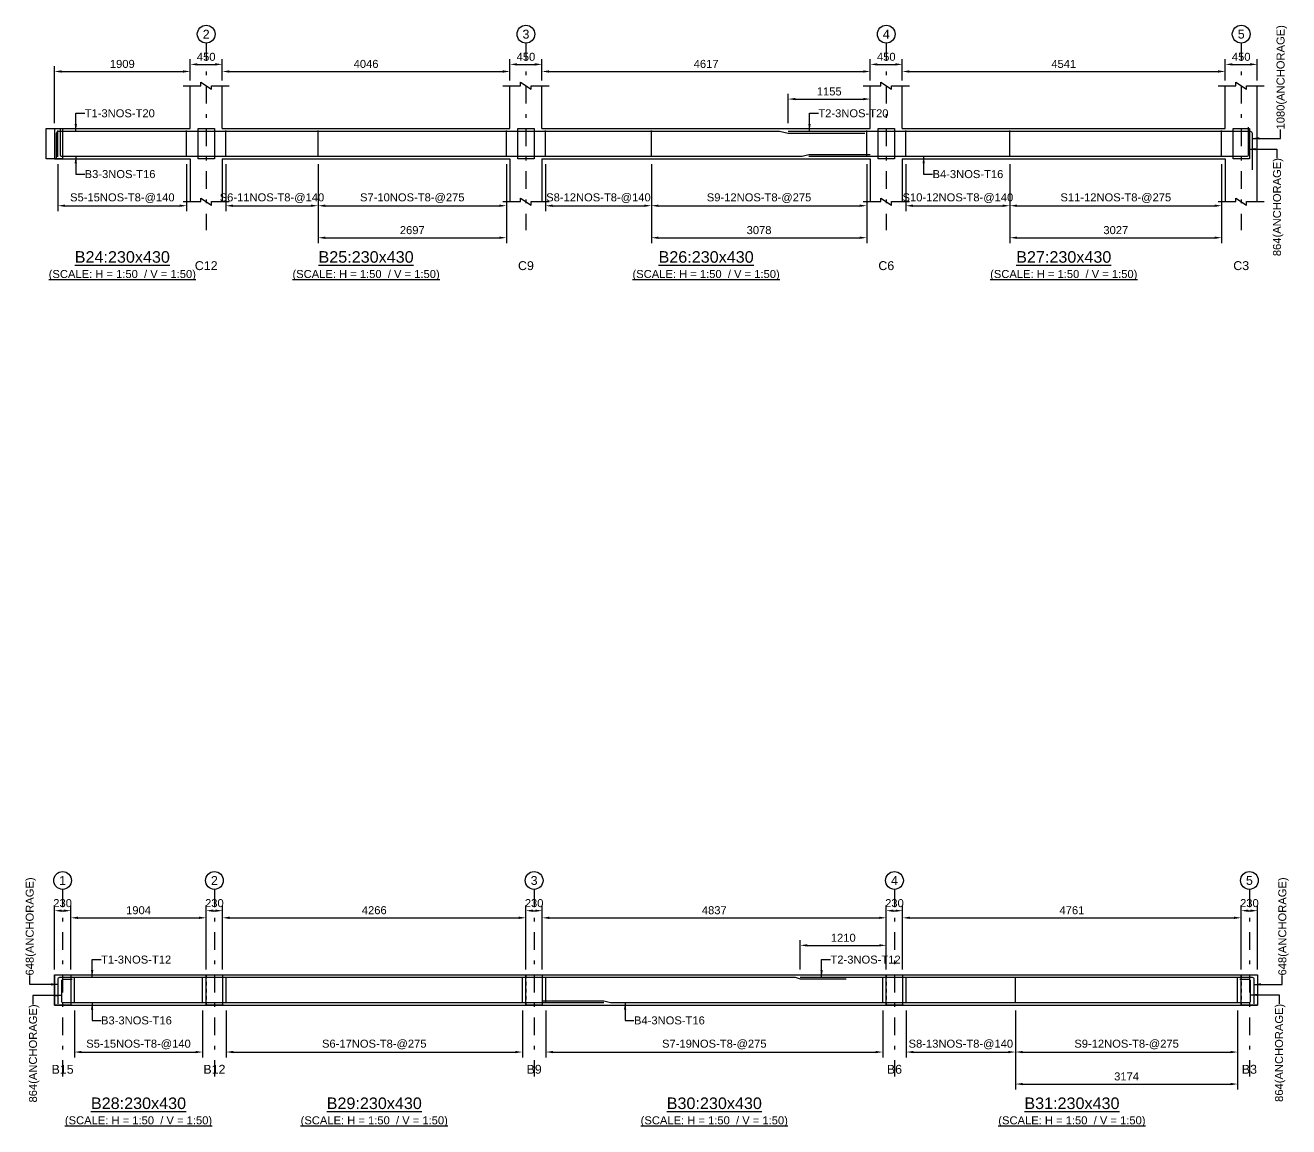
# Model space of a CAD drawing. Header units: inches. Extents: x -820 to 83376, y -186800 to 1700.
# Drawn here: x -820 to 34712, y -179075 to -148100 of the extents above; entities that cross this region are included whole.
import ezdxf
from ezdxf.enums import TextEntityAlignment as Align

# ---------------------------------------------------------------- set-up
doc = ezdxf.new("R2010")
doc.units = ezdxf.units.IN
doc.header["$LTSCALE"] = 1000
doc.header["$MEASUREMENT"] = 0
doc.linetypes.add('SCCenter', pattern=[1.2, 0.5, -0.3, 0.1, -0.3])
doc.linetypes.add('SCHidden', pattern=[0.2, 0.1, -0.1])
for name, color, linetype in [('Concrete Line', 2, 'Continuous'), ('Cut Line', 31, 'Continuous'), ('Dimension', 31, 'Continuous'), ('Grid', 8, 'Continuous'), ('Labels', 4, 'Continuous'), ('Labels_Support', 4, 'Continuous'), ('Link', 225, 'Continuous'), ('Reinforcement', 4, 'Continuous'), ('Text', 31, 'Continuous')]:
    doc.layers.add(name, color=color, linetype=linetype)
doc.styles.add('SC-SansSerif', font='SansSerif')
doc.styles.get("Standard").update_dxf_attribs({"font": 'txt.shx'})
doc.dimstyles.new('SCBBSDimStyl', dxfattribs={"dimtxt": 225, "dimasz": 200, "dimexe": 150, "dimexo": 150, "dimgap": 100, "dimtad": 1, "dimtoh": 1, "dimdec": 0, "dimzin": 0, "dimdsep": 46, "dimtxsty": 'SC-SansSerif', "dimcen": 0.09, "dimclrd": 8, "dimclre": 8, "dimclrt": 31, "dimadec": 0, "dimazin": 0, "dimtfac": 1, "dimtdec": 0, "dimtix": 1, "dimtofl": 0, "dimtmove": 0, "dimatfit": 3, "dimfxl": 1, "dimtolj": 1, "dimtzin": 0, "dimarcsym": 0})
doc.dimstyles.get("Standard").update_dxf_attribs({"dimtxt": 0.18, "dimasz": 200, "dimexe": 0.18, "dimexo": 0.0625, "dimgap": 0.09, "dimtad": 0, "dimtih": 1, "dimtoh": 1, "dimdec": 4, "dimzin": 0, "dimdsep": 46, "dimtxsty": 'Standard', "dimcen": 0.09, "dimadec": 0, "dimazin": 0, "dimtfac": 1, "dimtdec": 4, "dimtofl": 0, "dimtmove": 0, "dimatfit": 3, "dimfxl": 1, "dimtolj": 1, "dimtzin": 0, "dimarcsym": 0})

# ---------------------------------------------------------------- blocks, each defined once
blk = doc.blocks.new('*D101')
at = {"color": 8, "linetype": 'ByBlock', "lineweight": -2}
for p, q in [((100, -152010), (100, -153325)), ((3718, -152010), (3718, -153325)), ((300, -153175), (3518, -153175))]:
    blk.add_line(p, q, dxfattribs=at)
at = {"color": 8}
for points in [[(100, -153175), (300, -153142), (300, -153208)], [(3718, -153175), (3518, -153208), (3518, -153142)]]:
    blk.add_solid(points, dxfattribs=at)
at = {"layer": 'DEFPOINTS', "color": 31}
for p in [(100, -151860), (3718, -151860), (100, -153175)]:
    blk.add_point(p, dxfattribs=at)
at = {"color": 31, "insert": (1909, -152962), "char_height": 225, "attachment_point": 5, "style": 'SC-SansSerif'}
blk.add_mtext('\\A1;S5-15NOS-T8-@140', dxfattribs=at)
blk = doc.blocks.new('*D102')
at = {"color": 8, "linetype": 'ByBlock', "lineweight": -2}
for p, q in [((4818, -152010), (4818, -153325)), ((7415, -152010), (7415, -153325)), ((5018, -153175), (7215, -153175))]:
    blk.add_line(p, q, dxfattribs=at)
at = {"color": 8}
for points in [[(4818, -153175), (5018, -153142), (5018, -153208)], [(7415, -153175), (7215, -153208), (7215, -153142)]]:
    blk.add_solid(points, dxfattribs=at)
at = {"layer": 'DEFPOINTS', "color": 31}
for p in [(4818, -151860), (7415, -151860), (4818, -153175)]:
    blk.add_point(p, dxfattribs=at)
at = {"color": 31, "insert": (6117, -152962), "char_height": 225, "attachment_point": 5, "style": 'SC-SansSerif'}
blk.add_mtext('\\A1;S6-11NOS-T8-@140', dxfattribs=at)
blk = doc.blocks.new('*D103')
at = {"color": 8, "linetype": 'ByBlock', "lineweight": -2}
for p, q in [((7415, -152010), (7415, -153325)), ((12710, -152010), (12710, -153325)), ((7615, -153175), (12510, -153175))]:
    blk.add_line(p, q, dxfattribs=at)
at = {"color": 8}
for points in [[(7415, -153175), (7615, -153142), (7615, -153208)], [(12710, -153175), (12510, -153208), (12510, -153142)]]:
    blk.add_solid(points, dxfattribs=at)
at = {"layer": 'DEFPOINTS', "color": 31}
for p in [(7415, -151860), (12710, -151860), (7415, -153175)]:
    blk.add_point(p, dxfattribs=at)
at = {"color": 31, "insert": (10063, -152962), "char_height": 225, "attachment_point": 5, "style": 'SC-SansSerif'}
blk.add_mtext('\\A1;S7-10NOS-T8-@275', dxfattribs=at)
blk = doc.blocks.new('*D104')
at = {"color": 8, "linetype": 'ByBlock', "lineweight": -2}
for p, q in [((7415, -152010), (7415, -154225)), ((12710, -152010), (12710, -154225)), ((7615, -154075), (12510, -154075))]:
    blk.add_line(p, q, dxfattribs=at)
at = {"color": 8}
for points in [[(7415, -154075), (7615, -154042), (7615, -154108)], [(12710, -154075), (12510, -154108), (12510, -154042)]]:
    blk.add_solid(points, dxfattribs=at)
at = {"layer": 'DEFPOINTS', "color": 31}
for p in [(7415, -151860), (12710, -151860), (7415, -154075)]:
    blk.add_point(p, dxfattribs=at)
at = {"color": 31, "insert": (10063, -153862), "char_height": 225, "attachment_point": 5, "style": 'SC-SansSerif'}
blk.add_mtext('\\A1;2697', dxfattribs=at)
blk = doc.blocks.new('*D105')
at = {"color": 8, "linetype": 'ByBlock', "lineweight": -2}
for p, q in [((13810, -152010), (13810, -153325)), ((16788, -152010), (16788, -153325)), ((14010, -153175), (16588, -153175))]:
    blk.add_line(p, q, dxfattribs=at)
at = {"color": 8}
for points in [[(13810, -153175), (14010, -153142), (14010, -153208)], [(16788, -153175), (16588, -153208), (16588, -153142)]]:
    blk.add_solid(points, dxfattribs=at)
at = {"layer": 'DEFPOINTS', "color": 31}
for p in [(13810, -151860), (16788, -151860), (13810, -153175)]:
    blk.add_point(p, dxfattribs=at)
at = {"color": 31, "insert": (15299, -152962), "char_height": 225, "attachment_point": 5, "style": 'SC-SansSerif'}
blk.add_mtext('\\A1;S8-12NOS-T8-@140', dxfattribs=at)
blk = doc.blocks.new('*D106')
at = {"color": 8, "linetype": 'ByBlock', "lineweight": -2}
for p, q in [((16788, -152010), (16788, -153325)), ((22844, -152010), (22844, -153325)), ((16988, -153175), (22644, -153175))]:
    blk.add_line(p, q, dxfattribs=at)
at = {"color": 8}
for points in [[(16788, -153175), (16988, -153142), (16988, -153208)], [(22844, -153175), (22644, -153208), (22644, -153142)]]:
    blk.add_solid(points, dxfattribs=at)
at = {"layer": 'DEFPOINTS', "color": 31}
for p in [(16788, -151860), (22844, -151860), (16788, -153175)]:
    blk.add_point(p, dxfattribs=at)
at = {"color": 31, "insert": (19816, -152962), "char_height": 225, "attachment_point": 5, "style": 'SC-SansSerif'}
blk.add_mtext('\\A1;S9-12NOS-T8-@275', dxfattribs=at)
blk = doc.blocks.new('*D107')
at = {"color": 8, "linetype": 'ByBlock', "lineweight": -2}
for p, q in [((16788, -152010), (16788, -154225)), ((22844, -152010), (22844, -154225)), ((16988, -154075), (22644, -154075))]:
    blk.add_line(p, q, dxfattribs=at)
at = {"color": 8}
for points in [[(16788, -154075), (16988, -154042), (16988, -154108)], [(22844, -154075), (22644, -154108), (22644, -154042)]]:
    blk.add_solid(points, dxfattribs=at)
at = {"layer": 'DEFPOINTS', "color": 31}
for p in [(16788, -151860), (22844, -151860), (16788, -154075)]:
    blk.add_point(p, dxfattribs=at)
at = {"color": 31, "insert": (19816, -153862), "char_height": 225, "attachment_point": 5, "style": 'SC-SansSerif'}
blk.add_mtext('\\A1;3078', dxfattribs=at)
blk = doc.blocks.new('*D108')
at = {"color": 8, "linetype": 'ByBlock', "lineweight": -2}
for p, q in [((23944, -152010), (23944, -153325)), ((26871, -152010), (26871, -153325)), ((24144, -153175), (26671, -153175))]:
    blk.add_line(p, q, dxfattribs=at)
at = {"color": 8}
for points in [[(23944, -153175), (24144, -153142), (24144, -153208)], [(26871, -153175), (26671, -153208), (26671, -153142)]]:
    blk.add_solid(points, dxfattribs=at)
at = {"layer": 'DEFPOINTS', "color": 31}
for p in [(23944, -151860), (26871, -151860), (23944, -153175)]:
    blk.add_point(p, dxfattribs=at)
at = {"color": 31, "insert": (25408, -152962), "char_height": 225, "attachment_point": 5, "style": 'SC-SansSerif'}
blk.add_mtext('\\A1;S10-12NOS-T8-@140', dxfattribs=at)
blk = doc.blocks.new('*D109')
at = {"color": 8, "linetype": 'ByBlock', "lineweight": -2}
for p, q in [((26871, -152010), (26871, -153325)), ((32826, -152010), (32826, -153325)), ((27071, -153175), (32626, -153175))]:
    blk.add_line(p, q, dxfattribs=at)
at = {"color": 8}
for points in [[(26871, -153175), (27071, -153142), (27071, -153208)], [(32826, -153175), (32626, -153208), (32626, -153142)]]:
    blk.add_solid(points, dxfattribs=at)
at = {"layer": 'DEFPOINTS', "color": 31}
for p in [(26871, -151860), (32826, -151860), (26871, -153175)]:
    blk.add_point(p, dxfattribs=at)
at = {"color": 31, "insert": (29849, -152962), "char_height": 225, "attachment_point": 5, "style": 'SC-SansSerif'}
blk.add_mtext('\\A1;S11-12NOS-T8-@275', dxfattribs=at)
blk = doc.blocks.new('*D110')
at = {"color": 8, "linetype": 'ByBlock', "lineweight": -2}
for p, q in [((26871, -152010), (26871, -154225)), ((32826, -152010), (32826, -154225)), ((27071, -154075), (32626, -154075))]:
    blk.add_line(p, q, dxfattribs=at)
at = {"color": 8}
for points in [[(26871, -154075), (27071, -154042), (27071, -154108)], [(32826, -154075), (32626, -154108), (32626, -154042)]]:
    blk.add_solid(points, dxfattribs=at)
at = {"layer": 'DEFPOINTS', "color": 31}
for p in [(26871, -151860), (32826, -151860), (26871, -154075)]:
    blk.add_point(p, dxfattribs=at)
at = {"color": 31, "insert": (29849, -153862), "char_height": 225, "attachment_point": 5, "style": 'SC-SansSerif'}
blk.add_mtext('\\A1;3027', dxfattribs=at)
blk = doc.blocks.new('*D111')
at = {"color": 8, "linetype": 'ByBlock', "lineweight": -2}
for p, q in [((20634, -150850), (20634, -150025)), ((20834, -150175), (22744, -150175)), ((22944, -150850), (22944, -150025))]:
    blk.add_line(p, q, dxfattribs=at)
at = {"color": 8}
for points in [[(20634, -150175), (20834, -150142), (20834, -150208)], [(22944, -150175), (22744, -150208), (22744, -150142)]]:
    blk.add_solid(points, dxfattribs=at)
at = {"layer": 'DEFPOINTS', "color": 31}
for p in [(20634, -150175), (20634, -151000), (22944, -151000)]:
    blk.add_point(p, dxfattribs=at)
at = {"color": 31, "insert": (21789, -149962), "char_height": 225, "attachment_point": 5, "style": 'SC-SansSerif'}
blk.add_mtext('\\A1;1155', dxfattribs=at)
blk = doc.blocks.new('*D114')
at = {"color": 8, "linetype": 'ByBlock', "lineweight": -2}
for p, q in [((0, -150850), (0, -149250)), ((200, -149400), (3618, -149400)), ((3818, -149650), (3818, -149250))]:
    blk.add_line(p, q, dxfattribs=at)
at = {"color": 8}
for points in [[(0, -149400), (200, -149367), (200, -149433)], [(3818, -149400), (3618, -149433), (3618, -149367)]]:
    blk.add_solid(points, dxfattribs=at)
at = {"layer": 'DEFPOINTS', "color": 31}
for p in [(0, -149400), (3818, -149800), (0, -151000)]:
    blk.add_point(p, dxfattribs=at)
at = {"color": 31, "insert": (1909, -149188), "char_height": 225, "attachment_point": 5, "style": 'SC-SansSerif'}
blk.add_mtext('\\A1;1909', dxfattribs=at)
blk = doc.blocks.new('*D115')
at = {"color": 8, "linetype": 'ByBlock', "lineweight": -2}
for p, q in [((4718, -149650), (4718, -149250)), ((4918, -149400), (12610, -149400)), ((12810, -149650), (12810, -149250))]:
    blk.add_line(p, q, dxfattribs=at)
at = {"color": 8}
for points in [[(4718, -149400), (4918, -149367), (4918, -149433)], [(12810, -149400), (12610, -149433), (12610, -149367)]]:
    blk.add_solid(points, dxfattribs=at)
at = {"layer": 'DEFPOINTS', "color": 31}
for p in [(4718, -149400), (4718, -149800), (12810, -149800)]:
    blk.add_point(p, dxfattribs=at)
at = {"color": 31, "insert": (8764, -149188), "char_height": 225, "attachment_point": 5, "style": 'SC-SansSerif'}
blk.add_mtext('\\A1;4046', dxfattribs=at)
blk = doc.blocks.new('*D116')
at = {"color": 8, "linetype": 'ByBlock', "lineweight": -2}
for p, q in [((13710, -149650), (13710, -149250)), ((13910, -149400), (22744, -149400)), ((22944, -149650), (22944, -149250))]:
    blk.add_line(p, q, dxfattribs=at)
at = {"color": 8}
for points in [[(13710, -149400), (13910, -149367), (13910, -149433)], [(22944, -149400), (22744, -149433), (22744, -149367)]]:
    blk.add_solid(points, dxfattribs=at)
at = {"layer": 'DEFPOINTS', "color": 31}
for p in [(13710, -149400), (13710, -149800), (22944, -149800)]:
    blk.add_point(p, dxfattribs=at)
at = {"color": 31, "insert": (18327, -149188), "char_height": 225, "attachment_point": 5, "style": 'SC-SansSerif'}
blk.add_mtext('\\A1;4617', dxfattribs=at)
blk = doc.blocks.new('*D117')
at = {"color": 8, "linetype": 'ByBlock', "lineweight": -2}
for p, q in [((23844, -149650), (23844, -149250)), ((24044, -149400), (32726, -149400)), ((32926, -149650), (32926, -149250))]:
    blk.add_line(p, q, dxfattribs=at)
at = {"color": 8}
for points in [[(23844, -149400), (24044, -149367), (24044, -149433)], [(32926, -149400), (32726, -149433), (32726, -149367)]]:
    blk.add_solid(points, dxfattribs=at)
at = {"layer": 'DEFPOINTS', "color": 31}
for p in [(23844, -149400), (23844, -149800), (32926, -149800)]:
    blk.add_point(p, dxfattribs=at)
at = {"color": 31, "insert": (28385, -149188), "char_height": 225, "attachment_point": 5, "style": 'SC-SansSerif'}
blk.add_mtext('\\A1;4541', dxfattribs=at)
blk = doc.blocks.new('*D118')
at = {"color": 8, "linetype": 'ByBlock', "lineweight": -2}
for p, q in [((3818, -149650), (3818, -149050)), ((4018, -149200), (4518, -149200)), ((4718, -149650), (4718, -149050))]:
    blk.add_line(p, q, dxfattribs=at)
at = {"color": 8}
for points in [[(3818, -149200), (4018, -149167), (4018, -149233)], [(4718, -149200), (4518, -149233), (4518, -149167)]]:
    blk.add_solid(points, dxfattribs=at)
at = {"layer": 'DEFPOINTS', "color": 31}
for p in [(3818, -149200), (3818, -149800), (4718, -149800)]:
    blk.add_point(p, dxfattribs=at)
at = {"color": 31, "insert": (4268, -148988), "char_height": 225, "attachment_point": 5, "style": 'SC-SansSerif'}
blk.add_mtext('\\A1;450', dxfattribs=at)
blk = doc.blocks.new('*D119')
at = {"color": 8, "linetype": 'ByBlock', "lineweight": -2}
for p, q in [((12810, -149650), (12810, -149050)), ((13010, -149200), (13510, -149200)), ((13710, -149650), (13710, -149050))]:
    blk.add_line(p, q, dxfattribs=at)
at = {"color": 8}
for points in [[(12810, -149200), (13010, -149167), (13010, -149233)], [(13710, -149200), (13510, -149233), (13510, -149167)]]:
    blk.add_solid(points, dxfattribs=at)
at = {"layer": 'DEFPOINTS', "color": 31}
for p in [(12810, -149200), (12810, -149800), (13710, -149800)]:
    blk.add_point(p, dxfattribs=at)
at = {"color": 31, "insert": (13260, -148988), "char_height": 225, "attachment_point": 5, "style": 'SC-SansSerif'}
blk.add_mtext('\\A1;450', dxfattribs=at)
blk = doc.blocks.new('*D120')
at = {"color": 8, "linetype": 'ByBlock', "lineweight": -2}
for p, q in [((22944, -149650), (22944, -149050)), ((23144, -149200), (23644, -149200)), ((23844, -149650), (23844, -149050))]:
    blk.add_line(p, q, dxfattribs=at)
at = {"color": 8}
for points in [[(22944, -149200), (23144, -149167), (23144, -149233)], [(23844, -149200), (23644, -149233), (23644, -149167)]]:
    blk.add_solid(points, dxfattribs=at)
at = {"layer": 'DEFPOINTS', "color": 31}
for p in [(22944, -149200), (22944, -149800), (23844, -149800)]:
    blk.add_point(p, dxfattribs=at)
at = {"color": 31, "insert": (23394, -148988), "char_height": 225, "attachment_point": 5, "style": 'SC-SansSerif'}
blk.add_mtext('\\A1;450', dxfattribs=at)
blk = doc.blocks.new('*D121')
at = {"color": 8, "linetype": 'ByBlock', "lineweight": -2}
for p, q in [((32926, -149650), (32926, -149050)), ((33126, -149200), (33626, -149200)), ((33826, -149650), (33826, -149050))]:
    blk.add_line(p, q, dxfattribs=at)
at = {"color": 8}
for points in [[(32926, -149200), (33126, -149167), (33126, -149233)], [(33826, -149200), (33626, -149233), (33626, -149167)]]:
    blk.add_solid(points, dxfattribs=at)
at = {"layer": 'DEFPOINTS', "color": 31}
for p in [(32926, -149200), (32926, -149800), (33826, -149800)]:
    blk.add_point(p, dxfattribs=at)
at = {"color": 31, "insert": (33376, -148988), "char_height": 225, "attachment_point": 5, "style": 'SC-SansSerif'}
blk.add_mtext('\\A1;450', dxfattribs=at)
blk = doc.blocks.new('*D122')
at = {"color": 8, "linetype": 'ByBlock', "lineweight": -2}
for p, q in [((560, -175810), (560, -177125)), ((4168, -175810), (4168, -177125)), ((760, -176975), (3968, -176975))]:
    blk.add_line(p, q, dxfattribs=at)
at = {"color": 8}
for points in [[(560, -176975), (760, -176942), (760, -177008)], [(4168, -176975), (3968, -177008), (3968, -176942)]]:
    blk.add_solid(points, dxfattribs=at)
at = {"layer": 'DEFPOINTS', "color": 31}
for p in [(560, -175660), (4168, -175660), (560, -176975)]:
    blk.add_point(p, dxfattribs=at)
at = {"color": 31, "insert": (2364, -176762), "char_height": 225, "attachment_point": 5, "style": 'SC-SansSerif'}
blk.add_mtext('\\A1;S5-15NOS-T8-@140', dxfattribs=at)
blk = doc.blocks.new('*D123')
at = {"color": 8, "linetype": 'ByBlock', "lineweight": -2}
for p, q in [((4828, -175810), (4828, -177125)), ((13160, -175810), (13160, -177125)), ((5028, -176975), (12960, -176975))]:
    blk.add_line(p, q, dxfattribs=at)
at = {"color": 8}
for points in [[(4828, -176975), (5028, -176942), (5028, -177008)], [(13160, -176975), (12960, -177008), (12960, -176942)]]:
    blk.add_solid(points, dxfattribs=at)
at = {"layer": 'DEFPOINTS', "color": 31}
for p in [(4828, -175660), (13160, -175660), (4828, -176975)]:
    blk.add_point(p, dxfattribs=at)
at = {"color": 31, "insert": (8994, -176762), "char_height": 225, "attachment_point": 5, "style": 'SC-SansSerif'}
blk.add_mtext('\\A1;S6-17NOS-T8-@275', dxfattribs=at)
blk = doc.blocks.new('*D124')
at = {"color": 8, "linetype": 'ByBlock', "lineweight": -2}
for p, q in [((13820, -175810), (13820, -177125)), ((23294, -175810), (23294, -177125)), ((14020, -176975), (23094, -176975))]:
    blk.add_line(p, q, dxfattribs=at)
at = {"color": 8}
for points in [[(13820, -176975), (14020, -176942), (14020, -177008)], [(23294, -176975), (23094, -177008), (23094, -176942)]]:
    blk.add_solid(points, dxfattribs=at)
at = {"layer": 'DEFPOINTS', "color": 31}
for p in [(13820, -175660), (23294, -175660), (13820, -176975)]:
    blk.add_point(p, dxfattribs=at)
at = {"color": 31, "insert": (18557, -176762), "char_height": 225, "attachment_point": 5, "style": 'SC-SansSerif'}
blk.add_mtext('\\A1;S7-19NOS-T8-@275', dxfattribs=at)
blk = doc.blocks.new('*D125')
at = {"color": 8, "linetype": 'ByBlock', "lineweight": -2}
for p, q in [((23954, -175810), (23954, -177125)), ((27028, -175810), (27028, -177125)), ((24154, -176975), (26828, -176975))]:
    blk.add_line(p, q, dxfattribs=at)
at = {"color": 8}
for points in [[(23954, -176975), (24154, -176942), (24154, -177008)], [(27028, -176975), (26828, -177008), (26828, -176942)]]:
    blk.add_solid(points, dxfattribs=at)
at = {"layer": 'DEFPOINTS', "color": 31}
for p in [(23954, -175660), (27028, -175660), (23954, -176975)]:
    blk.add_point(p, dxfattribs=at)
at = {"color": 31, "insert": (25491, -176762), "char_height": 225, "attachment_point": 5, "style": 'SC-SansSerif'}
blk.add_mtext('\\A1;S8-13NOS-T8-@140', dxfattribs=at)
blk = doc.blocks.new('*D126')
at = {"color": 8, "linetype": 'ByBlock', "lineweight": -2}
for p, q in [((27028, -175810), (27028, -177125)), ((33276, -175810), (33276, -177125)), ((27228, -176975), (33076, -176975))]:
    blk.add_line(p, q, dxfattribs=at)
at = {"color": 8}
for points in [[(27028, -176975), (27228, -176942), (27228, -177008)], [(33276, -176975), (33076, -177008), (33076, -176942)]]:
    blk.add_solid(points, dxfattribs=at)
at = {"layer": 'DEFPOINTS', "color": 31}
for p in [(27028, -175660), (33276, -175660), (27028, -176975)]:
    blk.add_point(p, dxfattribs=at)
at = {"color": 31, "insert": (30152, -176762), "char_height": 225, "attachment_point": 5, "style": 'SC-SansSerif'}
blk.add_mtext('\\A1;S9-12NOS-T8-@275', dxfattribs=at)
blk = doc.blocks.new('*D127')
at = {"color": 8, "linetype": 'ByBlock', "lineweight": -2}
for p, q in [((27028, -175810), (27028, -178025)), ((33276, -175810), (33276, -178025)), ((27228, -177875), (33076, -177875))]:
    blk.add_line(p, q, dxfattribs=at)
at = {"color": 8}
for points in [[(27028, -177875), (27228, -177842), (27228, -177908)], [(33276, -177875), (33076, -177908), (33076, -177842)]]:
    blk.add_solid(points, dxfattribs=at)
at = {"layer": 'DEFPOINTS', "color": 31}
for p in [(27028, -175660), (33276, -175660), (27028, -177875)]:
    blk.add_point(p, dxfattribs=at)
at = {"color": 31, "insert": (30152, -177662), "char_height": 225, "attachment_point": 5, "style": 'SC-SansSerif'}
blk.add_mtext('\\A1;3174', dxfattribs=at)
blk = doc.blocks.new('*D128')
at = {"color": 8, "linetype": 'ByBlock', "lineweight": -2}
for p, q in [((20974, -174650), (20974, -173825)), ((21174, -173975), (23194, -173975)), ((23394, -174650), (23394, -173825))]:
    blk.add_line(p, q, dxfattribs=at)
at = {"color": 8}
for points in [[(20974, -173975), (21174, -173942), (21174, -174008)], [(23394, -173975), (23194, -174008), (23194, -173942)]]:
    blk.add_solid(points, dxfattribs=at)
at = {"layer": 'DEFPOINTS', "color": 31}
for p in [(20974, -173975), (20974, -174800), (23394, -174800)]:
    blk.add_point(p, dxfattribs=at)
at = {"color": 31, "insert": (22184, -173762), "char_height": 225, "attachment_point": 5, "style": 'SC-SansSerif'}
blk.add_mtext('\\A1;1210', dxfattribs=at)
blk = doc.blocks.new('*D131')
at = {"color": 8, "linetype": 'ByBlock', "lineweight": -2}
for p, q in [((460, -174650), (460, -173050)), ((660, -173200), (4068, -173200)), ((4268, -174650), (4268, -173050))]:
    blk.add_line(p, q, dxfattribs=at)
at = {"color": 8}
for points in [[(460, -173200), (660, -173167), (660, -173233)], [(4268, -173200), (4068, -173233), (4068, -173167)]]:
    blk.add_solid(points, dxfattribs=at)
at = {"layer": 'DEFPOINTS', "color": 31}
for p in [(460, -173200), (460, -174800), (4268, -174800)]:
    blk.add_point(p, dxfattribs=at)
at = {"color": 31, "insert": (2364, -172988), "char_height": 225, "attachment_point": 5, "style": 'SC-SansSerif'}
blk.add_mtext('\\A1;1904', dxfattribs=at)
blk = doc.blocks.new('*D132')
at = {"color": 8, "linetype": 'ByBlock', "lineweight": -2}
for p, q in [((4728, -174650), (4728, -173050)), ((4928, -173200), (13060, -173200)), ((13260, -174650), (13260, -173050))]:
    blk.add_line(p, q, dxfattribs=at)
at = {"color": 8}
for points in [[(4728, -173200), (4928, -173167), (4928, -173233)], [(13260, -173200), (13060, -173233), (13060, -173167)]]:
    blk.add_solid(points, dxfattribs=at)
at = {"layer": 'DEFPOINTS', "color": 31}
for p in [(4728, -173200), (4728, -174800), (13260, -174800)]:
    blk.add_point(p, dxfattribs=at)
at = {"color": 31, "insert": (8994, -172988), "char_height": 225, "attachment_point": 5, "style": 'SC-SansSerif'}
blk.add_mtext('\\A1;4266', dxfattribs=at)
blk = doc.blocks.new('*D133')
at = {"color": 8, "linetype": 'ByBlock', "lineweight": -2}
for p, q in [((13720, -174650), (13720, -173050)), ((13920, -173200), (23194, -173200)), ((23394, -174650), (23394, -173050))]:
    blk.add_line(p, q, dxfattribs=at)
at = {"color": 8}
for points in [[(13720, -173200), (13920, -173167), (13920, -173233)], [(23394, -173200), (23194, -173233), (23194, -173167)]]:
    blk.add_solid(points, dxfattribs=at)
at = {"layer": 'DEFPOINTS', "color": 31}
for p in [(13720, -173200), (13720, -174800), (23394, -174800)]:
    blk.add_point(p, dxfattribs=at)
at = {"color": 31, "insert": (18557, -172988), "char_height": 225, "attachment_point": 5, "style": 'SC-SansSerif'}
blk.add_mtext('\\A1;4837', dxfattribs=at)
blk = doc.blocks.new('*D134')
at = {"color": 8, "linetype": 'ByBlock', "lineweight": -2}
for p, q in [((23854, -174650), (23854, -173050)), ((24054, -173200), (33176, -173200)), ((33376, -174650), (33376, -173050))]:
    blk.add_line(p, q, dxfattribs=at)
at = {"color": 8}
for points in [[(23854, -173200), (24054, -173167), (24054, -173233)], [(33376, -173200), (33176, -173233), (33176, -173167)]]:
    blk.add_solid(points, dxfattribs=at)
at = {"layer": 'DEFPOINTS', "color": 31}
for p in [(23854, -173200), (23854, -174800), (33376, -174800)]:
    blk.add_point(p, dxfattribs=at)
at = {"color": 31, "insert": (28615, -172988), "char_height": 225, "attachment_point": 5, "style": 'SC-SansSerif'}
blk.add_mtext('\\A1;4761', dxfattribs=at)
blk = doc.blocks.new('*D135')
at = {"color": 8, "linetype": 'ByBlock', "lineweight": -2}
for p, q in [((0, -174650), (0, -172850)), ((200, -173000), (260, -173000)), ((460, -174650), (460, -172850))]:
    blk.add_line(p, q, dxfattribs=at)
at = {"color": 8}
for points in [[(0, -173000), (200, -172967), (200, -173033)], [(460, -173000), (260, -173033), (260, -172967)]]:
    blk.add_solid(points, dxfattribs=at)
at = {"layer": 'DEFPOINTS', "color": 31}
for p in [(0, -173000), (0, -174800), (460, -174800)]:
    blk.add_point(p, dxfattribs=at)
at = {"color": 31, "insert": (230, -172788), "char_height": 225, "attachment_point": 5, "style": 'SC-SansSerif'}
blk.add_mtext('\\A1;230', dxfattribs=at)
blk = doc.blocks.new('*D136')
at = {"color": 8, "linetype": 'ByBlock', "lineweight": -2}
for p, q in [((4268, -174650), (4268, -172850)), ((4468, -173000), (4528, -173000)), ((4728, -174650), (4728, -172850))]:
    blk.add_line(p, q, dxfattribs=at)
at = {"color": 8}
for points in [[(4268, -173000), (4468, -172967), (4468, -173033)], [(4728, -173000), (4528, -173033), (4528, -172967)]]:
    blk.add_solid(points, dxfattribs=at)
at = {"layer": 'DEFPOINTS', "color": 31}
for p in [(4268, -173000), (4268, -174800), (4728, -174800)]:
    blk.add_point(p, dxfattribs=at)
at = {"color": 31, "insert": (4498, -172788), "char_height": 225, "attachment_point": 5, "style": 'SC-SansSerif'}
blk.add_mtext('\\A1;230', dxfattribs=at)
blk = doc.blocks.new('*D137')
at = {"color": 8, "linetype": 'ByBlock', "lineweight": -2}
for p, q in [((13260, -174650), (13260, -172850)), ((13460, -173000), (13520, -173000)), ((13720, -174650), (13720, -172850))]:
    blk.add_line(p, q, dxfattribs=at)
at = {"color": 8}
for points in [[(13260, -173000), (13460, -172967), (13460, -173033)], [(13720, -173000), (13520, -173033), (13520, -172967)]]:
    blk.add_solid(points, dxfattribs=at)
at = {"layer": 'DEFPOINTS', "color": 31}
for p in [(13260, -173000), (13260, -174800), (13720, -174800)]:
    blk.add_point(p, dxfattribs=at)
at = {"color": 31, "insert": (13490, -172788), "char_height": 225, "attachment_point": 5, "style": 'SC-SansSerif'}
blk.add_mtext('\\A1;230', dxfattribs=at)
blk = doc.blocks.new('*D138')
at = {"color": 8, "linetype": 'ByBlock', "lineweight": -2}
for p, q in [((23394, -174650), (23394, -172850)), ((23594, -173000), (23654, -173000)), ((23854, -174650), (23854, -172850))]:
    blk.add_line(p, q, dxfattribs=at)
at = {"color": 8}
for points in [[(23394, -173000), (23594, -172967), (23594, -173033)], [(23854, -173000), (23654, -173033), (23654, -172967)]]:
    blk.add_solid(points, dxfattribs=at)
at = {"layer": 'DEFPOINTS', "color": 31}
for p in [(23394, -173000), (23394, -174800), (23854, -174800)]:
    blk.add_point(p, dxfattribs=at)
at = {"color": 31, "insert": (23624, -172788), "char_height": 225, "attachment_point": 5, "style": 'SC-SansSerif'}
blk.add_mtext('\\A1;230', dxfattribs=at)
blk = doc.blocks.new('*D139')
at = {"color": 8, "linetype": 'ByBlock', "lineweight": -2}
for p, q in [((33376, -174650), (33376, -172850)), ((33576, -173000), (33636, -173000)), ((33836, -174650), (33836, -172850))]:
    blk.add_line(p, q, dxfattribs=at)
at = {"color": 8}
for points in [[(33376, -173000), (33576, -172967), (33576, -173033)], [(33836, -173000), (33636, -173033), (33636, -172967)]]:
    blk.add_solid(points, dxfattribs=at)
at = {"layer": 'DEFPOINTS', "color": 31}
for p in [(33376, -173000), (33376, -174800), (33836, -174800)]:
    blk.add_point(p, dxfattribs=at)
at = {"color": 31, "insert": (33606, -172788), "char_height": 225, "attachment_point": 5, "style": 'SC-SansSerif'}
blk.add_mtext('\\A1;230', dxfattribs=at)

msp = doc.modelspace()

# ---------------------------------------------------------------- linework, layer by layer
at = {"layer": 'Concrete Line'}
for p, q in [((3818, -151000), (3818, -149800)), ((4718, -151000), (4718, -149800)), ((12810, -151000), (12810, -149800)), ((13710, -151000), (13710, -149800)), ((22944, -151000), (22944, -149800)), ((23844, -151000), (23844, -149800)), ((32926, -151000), (32926, -149800)), ((33826, -153060), (33826, -149800)), ((0, -151000), (0, -151860)), ((3818, -151860), (3818, -153060)), ((4718, -151860), (4718, -153060)), ((12810, -151860), (12810, -153060)), ((13710, -151860), (13710, -153060)), ((22944, -151860), (22944, -153060)), ((23844, -151860), (23844, -153060)), ((32926, -151860), (32926, -153060))]:
    msp.add_line(p, q, dxfattribs=at)
for points in [[(-230, -151000), (230, -151000), (230, -151000), (230, -151860), (230, -151860), (-230, -151860), (-230, -151860), (-230, -151000)], [(4038, -151000), (4498, -151000), (4498, -151000), (4498, -151860), (4498, -151860), (4038, -151860), (4038, -151860), (4038, -151000)], [(13030, -151000), (13490, -151000), (13490, -151000), (13490, -151860), (13490, -151860), (13030, -151860), (13030, -151860), (13030, -151000)], [(23164, -151000), (23624, -151000), (23624, -151000), (23624, -151860), (23624, -151860), (23164, -151860), (23164, -151860), (23164, -151000)], [(33146, -151000), (33606, -151000), (33606, -151000), (33606, -151860), (33606, -151860), (33146, -151860), (33146, -151860), (33146, -151000)], [(0, -174800), (460, -174800), (460, -174800), (460, -175660), (460, -175660), (0, -175660), (0, -175660), (0, -174800)], [(4268, -175660), (4268, -174800), (4268, -174800), (4728, -174800), (4728, -174800), (4728, -175660), (4728, -175660), (4268, -175660)], [(13260, -175660), (13260, -174800), (13260, -174800), (13720, -174800), (13720, -174800), (13720, -175660), (13720, -175660), (13260, -175660)], [(23394, -175660), (23394, -174800), (23394, -174800), (23854, -174800), (23854, -174800), (23854, -175660), (23854, -175660), (23394, -175660)], [(33376, -174800), (33836, -174800), (33836, -174800), (33836, -175660), (33836, -175660), (33376, -175660), (33376, -175660), (33376, -174800)]]:
    msp.add_lwpolyline(points, close=True, dxfattribs=at)
at = {"layer": 'Concrete Line', "linetype": 'SCHidden'}
for points in [[(-230, -151000), (230, -151000), (230, -151000), (230, -151860), (230, -151860), (-230, -151860), (-230, -151860), (-230, -151000)], [(4038, -151000), (4498, -151000), (4498, -151000), (4498, -151860), (4498, -151860), (4038, -151860), (4038, -151860), (4038, -151000)], [(13030, -151000), (13490, -151000), (13490, -151000), (13490, -151860), (13490, -151860), (13030, -151860), (13030, -151860), (13030, -151000)], [(23164, -151000), (23624, -151000), (23624, -151000), (23624, -151860), (23624, -151860), (23164, -151860), (23164, -151860), (23164, -151000)], [(33146, -151000), (33606, -151000), (33606, -151000), (33606, -151860), (33606, -151860), (33146, -151860), (33146, -151860), (33146, -151000)], [(0, -174800), (460, -174800), (460, -174800), (460, -175660), (460, -175660), (0, -175660), (0, -175660), (0, -174800)], [(4268, -175660), (4268, -174800), (4268, -174800), (4728, -174800), (4728, -174800), (4728, -175660), (4728, -175660), (4268, -175660)], [(13260, -175660), (13260, -174800), (13260, -174800), (13720, -174800), (13720, -174800), (13720, -175660), (13720, -175660), (13260, -175660)], [(23394, -175660), (23394, -174800), (23394, -174800), (23854, -174800), (23854, -174800), (23854, -175660), (23854, -175660), (23394, -175660)], [(33376, -174800), (33836, -174800), (33836, -174800), (33836, -175660), (33836, -175660), (33376, -175660), (33376, -175660), (33376, -174800)]]:
    msp.add_lwpolyline(points, close=True, dxfattribs=at)
at = {"layer": 'Concrete Line'}
for points in [[(0, -151000), (3818, -151000)], [(4718, -151000), (12810, -151000)], [(13710, -151000), (22944, -151000)], [(23844, -151000), (32926, -151000)], [(0, -151860), (3818, -151860)], [(4718, -151860), (12810, -151860)], [(13710, -151860), (22944, -151860)], [(23844, -151860), (32926, -151860)], [(0, -174800), (460, -174800)], [(0, -174800), (0, -175660)], [(460, -174800), (4268, -174800)], [(4268, -174800), (4728, -174800)], [(4728, -174800), (13260, -174800)], [(13260, -174800), (13720, -174800)], [(13720, -174800), (23394, -174800)], [(23394, -174800), (23854, -174800)], [(23854, -174800), (33376, -174800)], [(33376, -174800), (33836, -174800)], [(33836, -174800), (33836, -175660)], [(0, -175660), (460, -175660)], [(460, -175660), (4268, -175660)], [(4268, -175660), (4728, -175660)], [(4728, -175660), (13260, -175660)], [(13260, -175660), (13720, -175660)], [(13720, -175660), (23394, -175660)], [(23394, -175660), (23854, -175660)], [(23854, -175660), (33376, -175660)], [(33376, -175660), (33836, -175660)]]:
    msp.add_lwpolyline(points, dxfattribs=at)
at = {"layer": 'Concrete Line', "color": 8, "linetype": 'SCHidden'}
for points in [[(460, -174800), (460, -175660)], [(4268, -174800), (4268, -175660)], [(4728, -174800), (4728, -175660)], [(13260, -174800), (13260, -175660)], [(13720, -174800), (13720, -175660)], [(23394, -174800), (23394, -175660)], [(23854, -174800), (23854, -175660)], [(33376, -174800), (33376, -175660)]]:
    msp.add_lwpolyline(points, dxfattribs=at)
at = {"layer": 'Cut Line'}
for points in [[(3618, -149800), (4118, -149800), (4118, -149700), (4418, -149900), (4418, -149800), (4918, -149800)], [(12610, -149800), (13110, -149800), (13110, -149700), (13410, -149900), (13410, -149800), (13910, -149800)], [(22744, -149800), (23244, -149800), (23244, -149700), (23544, -149900), (23544, -149800), (24044, -149800)], [(32726, -149800), (33226, -149800), (33226, -149700), (33526, -149900), (33526, -149800), (34026, -149800)], [(3618, -153060), (4118, -153060), (4118, -152960), (4418, -153160), (4418, -153060), (4918, -153060)], [(12610, -153060), (13110, -153060), (13110, -152960), (13410, -153160), (13410, -153060), (13910, -153060)], [(22744, -153060), (23244, -153060), (23244, -152960), (23544, -153160), (23544, -153060), (24044, -153060)], [(32726, -153060), (33226, -153060), (33226, -152960), (33526, -153160), (33526, -153060), (34026, -153060)]]:
    msp.add_lwpolyline(points, dxfattribs=at)
at = {"layer": 'Grid', "linetype": 'SCCenter'}
for p, q in [((4268, -148600), (4268, -153860)), ((13260, -148600), (13260, -153860)), ((23394, -148600), (23394, -153860)), ((33376, -148600), (33376, -153860)), ((230, -172400), (230, -177660)), ((4498, -172400), (4498, -177660)), ((13490, -172400), (13490, -177660)), ((23624, -172400), (23624, -177660)), ((33606, -172400), (33606, -177660))]:
    msp.add_line(p, q, dxfattribs=at)
at = {"layer": 'Grid'}
for centre in [(4268, -148350), (13260, -148350), (23394, -148350), (33376, -148350), (230, -172150), (4498, -172150), (13490, -172150), (23624, -172150), (33606, -172150)]:
    msp.add_circle(centre, 250, dxfattribs=at)
at = {"layer": 'Link'}
for p, q in [((100, -151800), (100, -151060)), ((3718, -151800), (3718, -151060)), ((4818, -151800), (4818, -151060)), ((7415.3, -151800), (7415.3, -151060)), ((12710, -151800), (12710, -151060)), ((13810, -151800), (13810, -151060)), ((16788, -151800), (16788, -151060)), ((22844, -151800), (22844, -151060)), ((23944, -151800), (23944, -151060)), ((26871.3, -151800), (26871.3, -151060)), ((32826, -151800), (32826, -151060)), ((560, -175600), (560, -174860)), ((4168, -175600), (4168, -174860)), ((4828, -175600), (4828, -174860)), ((13160, -175600), (13160, -174860)), ((13820, -175600), (13820, -174860)), ((23294, -175600), (23294, -174860)), ((23954, -175600), (23954, -174860)), ((27028, -175600), (27028, -174860)), ((33276, -175600), (33276, -174860))]:
    msp.add_line(p, q, dxfattribs=at)
at = {"layer": 'Reinforcement'}
for points in [[(21217, -151784), (33533, -151784, 0.4142136), (33583, -151734), (33583, -150968)], [(60, -151830), (60, -151130, -0.4142136), (110, -151080), (20393.5, -151080), (20633.5, -151132), (22793.5, -151132)], [(160, -151030), (160, -151734, 0.4142136), (210, -151784), (21025, -151784), (21217, -151736), (22945, -151736)], [(20633.5, -151080), (33631, -151080, -0.4142135), (33681, -151130), (33681, -152164)], [(104, -175620), (104, -174922, -0.4142136), (154, -174872), (20830.5, -174872), (20974.5, -174916), (22270.5, -174916)], [(500, -174936), (246, -174936, 0.4142136), (196, -174986), (196, -175534, 0.4142136), (246, -175584), (15449, -175584)], [(13721, -175536), (15449, -175536), (15641, -175584), (33590, -175584, 0.4142136), (33640, -175534), (33640, -174986, 0.4142136), (33590, -174936), (33336, -174936)], [(20974.5, -174872), (33682, -174872, -0.4142136), (33732, -174922), (33732, -175620)]]:
    msp.add_lwpolyline(points, format="xyb", dxfattribs=at)

# ---------------------------------------------------------------- texts
at = {"layer": 'Grid', "style": 'SC-SansSerif'}
for s, p in [('2', (4268, -148350)), ('3', (13260, -148350)), ('4', (23394, -148350)), ('5', (33376, -148350)), ('1', (230, -172150)), ('2', (4498, -172150)), ('3', (13490, -172150)), ('4', (23624, -172150)), ('5', (33606, -172150))]:
    msp.add_text(s, height=250, dxfattribs=at).set_placement(p, align=Align.MIDDLE)
at = {"layer": 'Labels', "style": 'SC-SansSerif'}
for s, p in [('%%uB24:230x430', (1909, -154875)), ('%%uB25:230x430', (8764, -154875)), ('%%uB26:230x430', (18327, -154875)), ('%%uB27:230x430', (28385, -154875)), ('%%uB28:230x430', (2364, -178675)), ('%%uB29:230x430', (8994, -178675)), ('%%uB30:230x430', (18557, -178675)), ('%%uB31:230x430', (28615, -178675))]:
    msp.add_text(s, height=325, dxfattribs=at).set_placement(p, align=Align.BOTTOM_CENTER)
at = {"layer": 'Labels_Support', "style": 'SC-SansSerif'}
for s, p in [('C12', (4268, -155060)), ('C9', (13260, -155060)), ('C6', (23394, -155060)), ('C3', (33376, -155060)), ('B15', (230, -177660)), ('B12', (4498, -177660)), ('B9', (13490, -177660)), ('B6', (23624, -177660)), ('B3', (33606, -177660))]:
    msp.add_text(s, height=250, dxfattribs=at).set_placement(p, align=Align.BOTTOM_CENTER)
at = {"layer": 'Text', "style": 'SC-SansSerif'}
for s, p in [('1080(ANCHORAGE)', (34482, -151030)), ('648(ANCHORAGE)', (-696, -174822)), ('648(ANCHORAGE)', (34532, -174822))]:
    msp.add_text(s, height=225, rotation=90, dxfattribs=at).set_placement(p, align=Align.MIDDLE_LEFT)
for s, p in [('T1-3NOS-T20', (850, -150575)), ('T2-3NOS-T20', (21483.5, -150575)), ('B3-3NOS-T16', (850, -152285)), ('B4-3NOS-T16', (24695, -152285)), ('T1-3NOS-T12', (1310, -174375)), ('T2-3NOS-T12', (21824.5, -174375)), ('B3-3NOS-T16', (1310, -176085)), ('B4-3NOS-T16', (16299, -176085))]:
    msp.add_text(s, height=225, dxfattribs=at).set_placement(p, align=Align.MIDDLE_LEFT)
for p in [(34382, -151834), (-604, -175634), (34440, -175618)]:
    msp.add_text('864(ANCHORAGE)', height=225, rotation=90, dxfattribs=at).set_placement(p, align=Align.MIDDLE_RIGHT)
for p in [(1909, -155275), (8764, -155275), (18327, -155275), (28385, -155275), (2364, -179075), (8994, -179075), (18557, -179075), (28615, -179075)]:
    msp.add_text('%%u(SCALE: H = 1:50  / V = 1:50)', height=225, dxfattribs=at).set_placement(p, align=Align.BOTTOM_CENTER)

# ---------------------------------------------------------------- dimensions: what is measured, and where the dimension line sits
at = {"layer": 'Dimension'}
for base, p1, p2, text, picture, middle in [((4718, -149200), (3818, -149800), (4718, -149800), '450', '*D118', (4268, -149200)), ((13710, -149200), (12810, -149800), (13710, -149800), '450', '*D119', (13260, -149200)), ((23844, -149200), (22944, -149800), (23844, -149800), '450', '*D120', (23394, -149200)), ((33826, -149200), (32926, -149800), (33826, -149800), '450', '*D121', (33376, -149200)), ((3818, -149400), (0, -151000), (3818, -149800), '1909', '*D114', (1909, -149400)), ((12810, -149400), (4718, -149800), (12810, -149800), '4046', '*D115', (8764, -149400)), ((22944, -149400), (13710, -149800), (22944, -149800), '4617', '*D116', (18327, -149400)), ((32926, -149400), (23844, -149800), (32926, -149800), '4541', '*D117', (28385, -149400)), ((22943.5, -150175), (20633.5, -151000), (22943.5, -151000), '1155', '*D111', (21788.5, -150175)), ((3718, -153175), (100, -151860), (3718, -151860), 'S5-15NOS-T8-@140', '*D101', (1909, -153175)), ((7415.3, -153175), (4818, -151860), (7415.3, -151860), 'S6-11NOS-T8-@140', '*D102', (6116.7, -153175)), ((12710, -153175), (7415.3, -151860), (12710, -151860), 'S7-10NOS-T8-@275', '*D103', (10062.7, -153175)), ((12710, -154075), (7415.3, -151860), (12710, -151860), '2697', '*D104', (10062.7, -154075)), ((16788, -153175), (13810, -151860), (16788, -151860), 'S8-12NOS-T8-@140', '*D105', (15299, -153175)), ((22844, -153175), (16788, -151860), (22844, -151860), 'S9-12NOS-T8-@275', '*D106', (19816, -153175)), ((22844, -154075), (16788, -151860), (22844, -151860), '3078', '*D107', (19816, -154075)), ((26871.3, -153175), (23944, -151860), (26871.3, -151860), 'S10-12NOS-T8-@140', '*D108', (25407.7, -153175)), ((32826, -153175), (26871.3, -151860), (32826, -151860), 'S11-12NOS-T8-@275', '*D109', (29848.7, -153175)), ((32826, -154075), (26871.3, -151860), (32826, -151860), '3027', '*D110', (29848.7, -154075)), ((460, -173000), (0, -174800), (460, -174800), '230', '*D135', (230, -173000)), ((4728, -173000), (4268, -174800), (4728, -174800), '230', '*D136', (4498, -173000)), ((13720, -173000), (13260, -174800), (13720, -174800), '230', '*D137', (13490, -173000)), ((23854, -173000), (23394, -174800), (23854, -174800), '230', '*D138', (23624, -173000)), ((33836, -173000), (33376, -174800), (33836, -174800), '230', '*D139', (33606, -173000)), ((4268, -173200), (460, -174800), (4268, -174800), '1904', '*D131', (2364, -173200)), ((13260, -173200), (4728, -174800), (13260, -174800), '4266', '*D132', (8994, -173200)), ((23394, -173200), (13720, -174800), (23394, -174800), '4837', '*D133', (18557, -173200)), ((33376, -173200), (23854, -174800), (33376, -174800), '4761', '*D134', (28615, -173200)), ((23393.5, -173975), (20973.5, -174800), (23393.5, -174800), '1210', '*D128', (22183.5, -173975)), ((4168, -176975), (560, -175660), (4168, -175660), 'S5-15NOS-T8-@140', '*D122', (2364, -176975)), ((13160, -176975), (4828, -175660), (13160, -175660), 'S6-17NOS-T8-@275', '*D123', (8994, -176975)), ((23294, -176975), (13820, -175660), (23294, -175660), 'S7-19NOS-T8-@275', '*D124', (18557, -176975)), ((27028, -176975), (23954, -175660), (27028, -175660), 'S8-13NOS-T8-@140', '*D125', (25491, -176975)), ((33276, -176975), (27028, -175660), (33276, -175660), 'S9-12NOS-T8-@275', '*D126', (30152, -176975)), ((33276, -177875), (27028, -175660), (33276, -175660), '3174', '*D127', (30152, -177875))]:
    dim = msp.add_linear_dim(base=base, p1=p1, p2=p2, text=text, dimstyle='SCBBSDimStyl', dxfattribs=at)
    dim.commit()
    dim.dimension.update_dxf_attribs({"geometry": picture, "text_midpoint": middle})

# ---------------------------------------------------------------- leaders
at = {"layer": 'Dimension', "color": 8}
for points in [[(600, -151080), (600, -150575), (850, -150575)], [(21233.5, -151080), (21233.5, -150575), (21483.5, -150575)], [(33682, -151280), (34482, -151280), (34482, -151030)], [(33582, -151584), (34382, -151584), (34382, -151834)], [(600, -151784), (600, -152285), (850, -152285)], [(24445, -151784), (24445, -152285), (24695, -152285)], [(1060, -174872), (1060, -174375), (1310, -174375)], [(21574.5, -174872), (21574.5, -174375), (21824.5, -174375)], [(104, -175072), (-696, -175072), (-696, -174822)], [(33732, -175072), (34532, -175072), (34532, -174822)], [(196, -175384), (-604, -175384), (-604, -175634)], [(33640, -175368), (34440, -175368), (34440, -175618)], [(1060, -175584), (1060, -176085), (1310, -176085)], [(16049, -175584), (16049, -176085), (16299, -176085)]]:
    msp.add_leader(points, dimstyle='Standard', dxfattribs=at)

doc.saveas('drawing.dxf')
